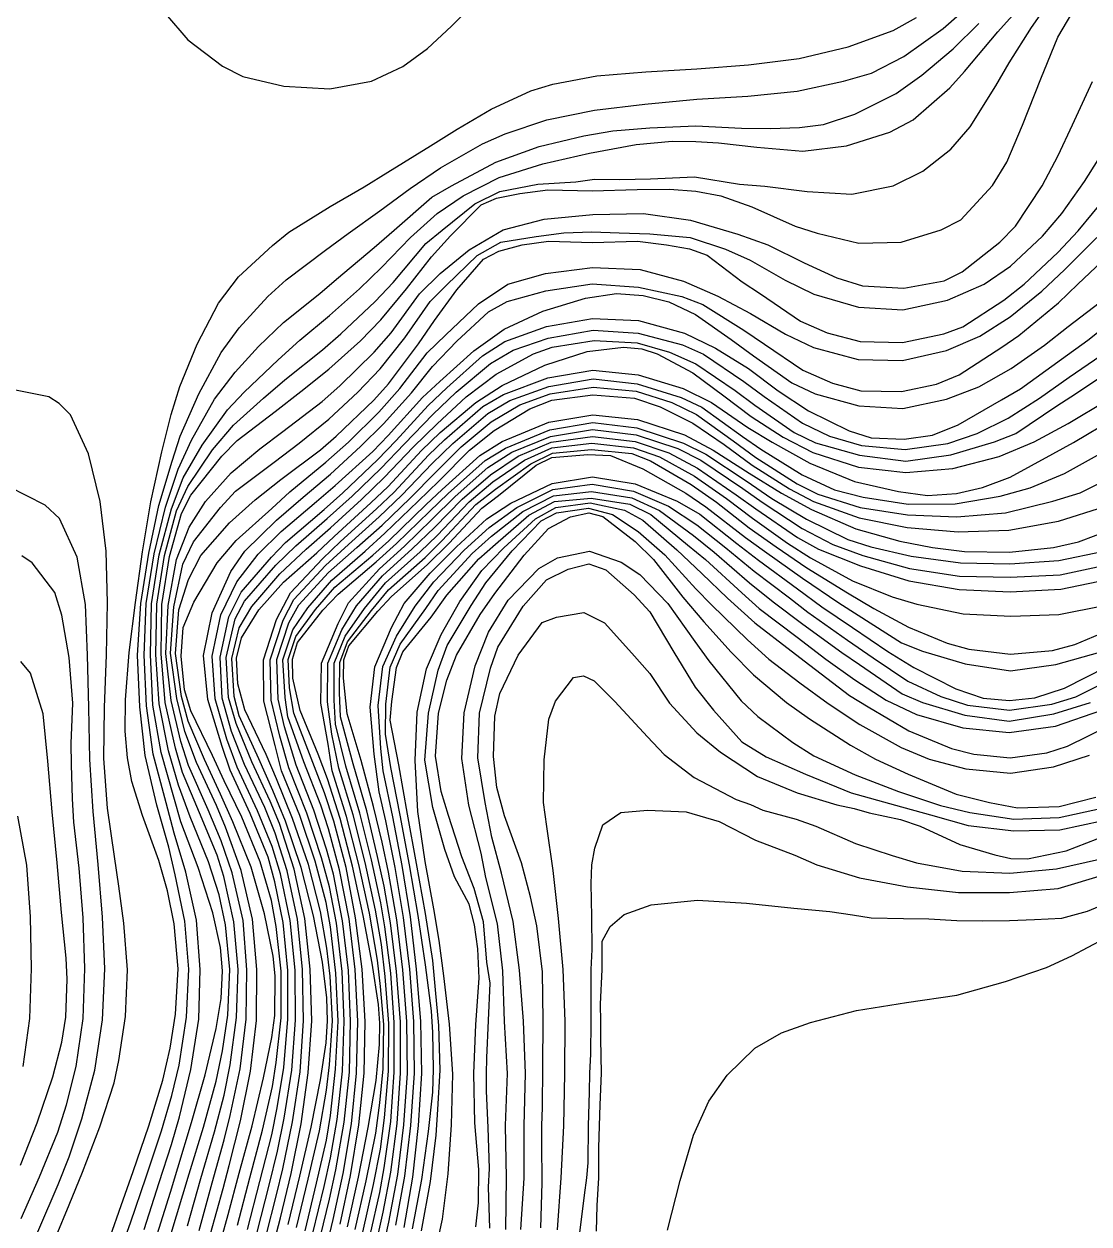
# Model space of a CAD drawing. Header units: feet. Extents: x 333642 to 335017, y 470420 to 471851.
# Drawn here: x 333723.1 to 333825, y 471268.1 to 471382.9 of the extents above; entities that cross this region are included whole.
import ezdxf

# ---------------------------------------------------------------- set-up
doc = ezdxf.new("R2010")
doc.units = ezdxf.units.FT
doc.header["$MEASUREMENT"] = 0
doc.layers.add('Contour', color=7, linetype='CONTINUOUS', true_color=0xffffff)

msp = doc.modelspace()

# ---------------------------------------------------------------- linework, layer by layer
at = {"layer": 'Contour', "color": 18, "linetype": 'Continuous', "true_color": 0x000000}
for points, elevation in [([(333737.021121, 471266.556832), (333737.74673, 471268.87991), (333738.950287, 471272.891553), (333740.303146, 471277.356571), (333741.526786, 471281.776813), (333742.117492, 471284.653607), (333742.627451, 471288.085846), (333742.826902, 471292.433359), (333742.40504, 471296.721743), (333741.806827, 471299.593363), (333740.792413, 471302.732345), (333739.047829, 471307.030975), (333737.929579, 471310.071543), (333736.959042, 471313.361303), (333736.071079, 471317.843362), (333735.750136, 471322.563906), (333735.83822, 471327.383432), (333736.572571, 471332.025878), (333737.741696, 471336.299794), (333738.807458, 471338.62601), (333741.1619, 471342.149294), (333743.182634, 471344.484875), (333746.070232, 471347.072313), (333748.110107, 471348.837238), (333751.702314, 471351.717239), (333753.456947, 471353.247714), (333756.748746, 471356.327665), (333758.448154, 471358.131247), (333761.600098, 471361.858419), (333763.148044, 471363.141874), (333766.276217, 471365.66207), (333768.671809, 471366.859491), (333772.309058, 471367.533491), (333775.919702, 471367.778922), (333777.711059, 471368.023988), (333780.141608, 471368.003416), (333783.090302, 471368.056179), (333787.300472, 471368.24648), (333791.596134, 471367.562421), (333794.027052, 471367.343046), (333798.074193, 471366.856307), (333802.336283, 471366.586911), (333806.300385, 471367.403377), (333809.146799, 471368.787877), (333811.813006, 471370.897635), (333813.654187, 471373.022401), (333816.100113, 471376.943673), (333817.380247, 471379.16316), (333819.522454, 471382.538441), (333822.020073, 471386.091259)], -19.5), ([(333736.674574, 471383.844804), (333738.821603, 471381.356724), (333742.140722, 471378.827072), (333744.083083, 471377.831369), (333747.992498, 471376.927438), (333752.395974, 471376.660743), (333756.38756, 471377.385888), (333759.370683, 471378.8102), (333761.744907, 471380.535118), (333764.027854, 471382.653905), (333766.954194, 471385.56341)], -22.5), ([(333738.780246, 471267.925899), (333740.070217, 471272.443001), (333741.365422, 471276.909899), (333742.276702, 471280.424741), (333742.859106, 471283.312473), (333743.458287, 471287.857689), (333743.638949, 471292.436272), (333743.215561, 471297.000585), (333742.265953, 471301.335077), (333741.634735, 471303.375174), (333739.922365, 471307.41066), (333738.310558, 471311.275482), (333737.631163, 471313.601071), (333736.650496, 471317.985373), (333736.259523, 471322.619711), (333736.328667, 471327.350544), (333737.04958, 471331.92561), (333738.211168, 471336.054271), (333739.10635, 471337.789865), (333742.067295, 471341.529997), (333743.528164, 471343.028838), (333747.183247, 471345.809978), (333749.627715, 471347.703723), (333752.310369, 471349.869729), (333755.340506, 471352.560792), (333757.275691, 471354.558938), (333759.744865, 471357.529179), (333762.142351, 471360.604801), (333763.939262, 471362.617482), (333766.894288, 471365.555341), (333768.350274, 471366.197331), (333770.569936, 471366.656415), (333773.241178, 471366.996954), (333777.507265, 471366.909805), (333781.790302, 471367.046531), (333784.882672, 471367.08075), (333787.39994, 471366.880147), (333789.821725, 471366.437345), (333792.756756, 471365.385959), (333796.91248, 471363.525057), (333799.023555, 471362.874398), (333802.996158, 471361.906021), (333807.052462, 471362.00366), (333810.886882, 471363.168946), (333812.753083, 471364.142857), (333815.804331, 471367.412554), (333817.180965, 471369.651333), (333818.669085, 471373.181413), (333820.420111, 471377.610201), (333822.062323, 471381.61531), (333823.886218, 471384.732054)], -19), ([(333731.375041, 471266.877328), (333732.4471, 471269.878016), (333733.570647, 471273.108454), (333735.092412, 471277.495324), (333736.4223, 471281.871415), (333737.113162, 471284.913409), (333737.630574, 471288.160875), (333737.891278, 471292.498135), (333737.515632, 471296.816934), (333736.876832, 471299.97516), (333736.037633, 471302.864958), (333734.477873, 471307.180503), (333733.457874, 471310.413029), (333733.033766, 471312.689384), (333732.822744, 471315.220601), (333732.858655, 471318.23689), (333733.219366, 471322.765972), (333733.804795, 471327.535401), (333734.471528, 471332.399473), (333735.275398, 471337.1611), (333736.335736, 471341.951476), (333737.221795, 471345.519386), (333738.053508, 471348.204805), (333739.722976, 471352.242501), (333741.736656, 471356.175048), (333743.671991, 471358.696291), (333746.909619, 471361.693279), (333748.472338, 471362.953101), (333752.444869, 471365.4145), (333755.694777, 471367.287505), (333757.934995, 471368.682608), (333762.032525, 471371.219812), (333764.58732, 471372.817135), (333767.844897, 471374.731764), (333771.617944, 471376.486882), (333773.727363, 471377.1203), (333777.95264, 471377.917382), (333782.623831, 471378.303703), (333787.495218, 471378.569816), (333792.458272, 471378.952225), (333797.314701, 471379.556588), (333801.994428, 471380.674489), (333806.295995, 471382.235999), (333808.534605, 471383.471755)], -21.5), ([(333732.352859, 471265.476104), (333733.346562, 471268.218239), (333734.826153, 471272.599138), (333736.305364, 471277.00116), (333737.300988, 471280.386572), (333737.971439, 471283.291382), (333738.691167, 471287.868903), (333738.917784, 471292.474797), (333738.536218, 471297.062399), (333737.609478, 471301.485803), (333736.98612, 471304.147477), (333735.854972, 471308.149148), (333734.732454, 471312.903005), (333734.208438, 471317.578427), (333734.015055, 471322.508155), (333734.328822, 471327.460525), (333735.070209, 471332.243628), (333736.030211, 471336.823827), (333737.301761, 471341.06764), (333738.074374, 471343.434062), (333739.877666, 471347.50255), (333741.998009, 471351.433953), (333743.732726, 471353.799921), (333746.483702, 471356.79922), (333748.215588, 471358.388401), (333751.997742, 471361.220533), (333754.156336, 471362.814206), (333757.189369, 471365.004966), (333760.071773, 471367.142171), (333762.997489, 471369.121853), (333767.014779, 471371.401017), (333769.168703, 471372.373066), (333773.148477, 471373.703686), (333777.719728, 471374.63638), (333782.54491, 471375.188684), (333787.510285, 471375.679949), (333792.405838, 471375.954537), (333797.1179, 471376.426245), (333801.531472, 471377.384389), (333804.226207, 471378.166778), (333807.323778, 471379.760542), (333811.069555, 471382.422654), (333812.643858, 471383.811997)], -21), ([(333734.625619, 471267.592223), (333736.075849, 471272.06389), (333737.252385, 471275.696937), (333738.016833, 471278.350849), (333739.118223, 471282.86538), (333739.854818, 471287.676752), (333739.996518, 471292.449986), (333739.645348, 471297.169862), (333738.610089, 471301.76469), (333737.518734, 471305.492234), (333736.737537, 471308.380098), (333735.503654, 471313.029845), (333734.849207, 471317.645993), (333734.637234, 471322.509984), (333734.837378, 471327.437394), (333735.581396, 471332.182948), (333736.666327, 471336.673276), (333737.900099, 471340.301563), (333739.159296, 471343.06801), (333741.381952, 471346.982886), (333743.348102, 471349.555137), (333745.56254, 471352.016302), (333747.962958, 471354.323275), (333751.438762, 471357.082074), (333753.050625, 471358.461737), (333756.651639, 471361.491182), (333758.570545, 471363.147332), (333762.168049, 471366.292615), (333764.045244, 471367.39049), (333768.270427, 471369.63985), (333772.442266, 471371.164157), (333776.701742, 471372.183882), (333779.475952, 471372.639446), (333783.016518, 471372.928094), (333787.418976, 471373.110634), (333791.777665, 471372.902052), (333794.562727, 471372.860808), (333797.34723, 471372.974346), (333799.638349, 471373.264251), (333802.616968, 471374.257694), (333806.579169, 471376.222505), (333809.044689, 471377.975359), (333812.045503, 471380.501537), (333814.486492, 471382.92603)], -20.5), ([(333735.88512, 471267.107061), (333737.154373, 471271.146551), (333737.873375, 471273.466507), (333739.178478, 471277.811623), (333740.461158, 471282.373745), (333741.54213, 471286.79452), (333742.007496, 471289.659012), (333742.129408, 471292.327176), (333741.931045, 471294.540338), (333741.205407, 471297.87039), (333739.789664, 471302.183458), (333738.150835, 471306.5626), (333737.480416, 471308.929271), (333736.250633, 471313.186462), (333735.473488, 471317.7368), (333735.231294, 471322.523946), (333735.3408, 471327.412002), (333736.082655, 471332.110949), (333737.246542, 471336.498791), (333738.384518, 471339.458671), (333740.200741, 471342.602261), (333742.606146, 471345.963069), (333744.206043, 471347.662286), (333747.446436, 471350.74669), (333749.543541, 471352.634835), (333752.365743, 471354.975566), (333755.227839, 471357.523538), (333757.334227, 471359.566187), (333760.126261, 471362.458612), (333762.670549, 471364.739088), (333765.165651, 471366.424845), (333768.614187, 471368.177998), (333772.769566, 471369.501044), (333777.243393, 471370.517719), (333781.721457, 471371.336606), (333785.152701, 471371.646432), (333787.414693, 471371.625044), (333789.580932, 471371.508797), (333793.264752, 471371.092879), (333797.647407, 471370.719512), (333801.843678, 471371.205668), (333805.970628, 471372.506057), (333808.191836, 471373.697283), (333811.708314, 471376.774019), (333813.128917, 471378.321077), (333816.306094, 471382.106463), (333817.70237, 471383.673199)], -20), ([(333739.91141, 471267.479766), (333741.156339, 471272.036484), (333742.300222, 471276.159806), (333742.851214, 471278.472748), (333743.811342, 471282.94374), (333744.401651, 471287.684987), (333744.476267, 471292.421696), (333744.094793, 471297.141815), (333743.055928, 471301.671772), (333742.010298, 471304.732081), (333740.756702, 471307.727631), (333738.872311, 471311.954569), (333738.149105, 471314.257431), (333737.216524, 471318.153383), (333736.715617, 471322.651135), (333736.939157, 471327.256726), (333737.727328, 471331.639868), (333738.954118, 471334.734757), (333740.491132, 471337.210259), (333742.950078, 471339.928106), (333745.708407, 471342.226083), (333747.896804, 471343.897111), (333751.664693, 471346.760701), (333753.368256, 471348.272125), (333756.630485, 471351.471975), (333758.267872, 471353.330044), (333760.987689, 471357.04537), (333762.962898, 471359.017169), (333765.718226, 471361.262102), (333768.994502, 471363.167249), (333772.894529, 471364.199902), (333777.548135, 471364.661588), (333782.401313, 471364.752069), (333786.917862, 471364.10617), (333791.424818, 471362.768439), (333794.304423, 471361.746182), (333797.773627, 471360.014909), (333800.894414, 471358.602451), (333803.375427, 471357.829866), (333807.305266, 471357.615822), (333811.159144, 471358.309006), (333812.896063, 471359.148293), (333816.510923, 471361.997723), (333818.000645, 471363.517422), (333820.549481, 471367.381617), (333822.083027, 471370.283171), (333823.435375, 471373.221536), (333825.363295, 471377.366169)], -18.5), ([(333740.981197, 471267.149562), (333742.182788, 471271.493786), (333742.777466, 471273.70447), (333743.83877, 471277.955849), (333744.818526, 471282.715634), (333745.373493, 471287.570305), (333745.412673, 471292.458188), (333745.004044, 471297.241105), (333743.921409, 471301.911347), (333742.418254, 471306.05945), (333741.572856, 471308.115498), (333739.63978, 471312.250065), (333738.53582, 471315.215913), (333737.762485, 471318.350458), (333737.152926, 471322.680187), (333737.478909, 471327.122508), (333738.335555, 471331.208867), (333739.354592, 471333.34683), (333741.949272, 471336.63088), (333743.391889, 471338.179724), (333747.071, 471340.962253), (333749.469768, 471342.784094), (333752.291832, 471345.067791), (333755.077175, 471347.639978), (333757.200738, 471349.89784), (333759.562958, 471352.84762), (333761.985967, 471356.322408), (333763.566313, 471357.874679), (333766.505466, 471360.725614), (333768.76255, 471361.986573), (333772.149852, 471362.545521), (333774.786422, 471362.883073), (333777.466008, 471362.990173), (333780.086008, 471362.883977), (333783.007768, 471362.812207), (333786.887852, 471362.438973), (333790.265179, 471361.342196), (333792.605448, 471360.27733), (333795.956421, 471358.36293), (333798.707566, 471357.037587), (333802.981533, 471355.788074), (333807.227914, 471355.53702), (333811.478017, 471356.46156), (333814.988285, 471357.988637), (333817.515284, 471359.697958), (333820.57825, 471362.586166), (333822.424143, 471364.734491), (333824.605568, 471367.797408), (333826.815055, 471371.33878)], -18), ([(333741.994456, 471266.603808), (333742.690343, 471269.027472), (333743.733487, 471272.959911), (333744.961875, 471277.490097), (333746.06099, 471282.066812), (333746.867093, 471285.934943), (333747.134967, 471288.054669), (333747.183309, 471291.822974), (333746.972296, 471293.730892), (333746.155779, 471297.768346), (333744.870137, 471302.237158), (333743.123819, 471306.563312), (333741.951312, 471309.200456), (333740.400048, 471312.529957), (333738.835502, 471316.185824), (333738.202913, 471318.553104), (333737.630692, 471322.648461), (333737.940023, 471326.83012), (333738.871728, 471329.747271), (333740.055011, 471332.039782), (333742.786952, 471335.146621), (333745.261661, 471337.347785), (333747.723161, 471339.295544), (333751.499545, 471342.142824), (333752.999384, 471343.439645), (333756.61352, 471346.889316), (333758.006666, 471348.437991), (333760.873866, 471352.279529), (333762.414824, 471354.51106), (333764.548972, 471357.434587), (333767.089353, 471360.386748), (333768.565736, 471361.152464), (333770.786434, 471361.732775), (333773.308293, 471362.092832), (333777.535417, 471361.971847), (333781.826252, 471362.104631), (333784.599519, 471361.756095), (333786.821141, 471361.365102), (333788.511802, 471360.751998), (333791.834027, 471358.215348), (333793.589557, 471357.047032), (333797.440851, 471354.443963), (333799.973017, 471353.325621), (333803.139647, 471352.510268), (333807.195283, 471352.408496), (333811.155313, 471353.232997), (333812.948705, 471353.908413), (333816.891945, 471356.452725), (333818.82383, 471357.980155), (333822.039454, 471361.003855), (333824.004767, 471363.093889), (333826.731008, 471366.406876)], -17.5), ([(333743.562355, 471268.003399), (333744.75228, 471272.50518), (333745.956278, 471277.065155), (333746.922708, 471281.267789), (333747.263579, 471283.535207), (333747.739229, 471287.817959), (333747.757579, 471292.268315), (333747.275257, 471296.559305), (333746.812309, 471299.055914), (333745.742821, 471302.727298), (333743.968541, 471307.026495), (333742.287514, 471310.473593), (333741.178973, 471312.920203), (333739.110539, 471317.167765), (333738.483499, 471319.201102), (333738.174825, 471322.398555), (333738.374416, 471325.147811), (333739.403448, 471327.572328), (333741.616863, 471331.327411), (333743.425839, 471333.463744), (333746.839321, 471336.54584), (333748.569984, 471338.124205), (333752.033594, 471340.957937), (333754.192656, 471342.882817), (333757.092835, 471345.73529), (333759.113191, 471347.994863), (333761.727634, 471351.402527), (333763.486, 471353.129112), (333766.618526, 471356.096306), (333769.437489, 471357.979217), (333773.046231, 471359.006646), (333777.517728, 471359.579478), (333782.082717, 471359.379171), (333786.242087, 471358.276294), (333789.51702, 471356.849194), (333792.639362, 471355.191052), (333795.982408, 471353.194007), (333798.657162, 471351.915113), (333802.942938, 471350.782226), (333807.185414, 471350.674934), (333811.390721, 471351.644046), (333814.594401, 471353.008733), (333817.473528, 471354.844857), (333820.529022, 471357.307951), (333822.702405, 471359.382682), (333825.77713, 471362.453102)], -17), ([(333744.525346, 471267.587244), (333745.704708, 471272.177204), (333746.848031, 471276.646489), (333747.363693, 471279.212098), (333747.99286, 471283.068769), (333748.398491, 471287.689989), (333748.384176, 471292.331033), (333747.934027, 471296.932472), (333747.15108, 471300.820284), (333746.493195, 471303.169808), (333744.764646, 471307.351437), (333742.869573, 471311.519772), (333742.087795, 471313.776575), (333740.738749, 471318.267816), (333740.329837, 471322.470294), (333741.141115, 471326.538329), (333742.916546, 471330.500771), (333744.258313, 471332.465351), (333747.30881, 471335.413253), (333749.857841, 471337.626584), (333752.456398, 471339.82718), (333755.349019, 471342.447159), (333757.520969, 471344.618959), (333760.200655, 471347.600838), (333762.225116, 471350.107127), (333764.541901, 471352.532107), (333767.595464, 471355.323252), (333769.363627, 471356.326355), (333773.069287, 471357.347695), (333777.482537, 471358.009575), (333781.923769, 471357.706886), (333786.073347, 471356.796115), (333788.069671, 471356.044574), (333792.012701, 471353.579192), (333793.973233, 471352.251278), (333797.660542, 471349.774751), (333800.486392, 471348.512846), (333803.18469, 471347.794695), (333807.098397, 471347.71142), (333810.428482, 471348.412697), (333812.592154, 471349.318464), (333816.685164, 471351.959836), (333818.300714, 471353.078127), (333822.120498, 471356.208103), (333823.968136, 471357.975725), (333826.825375, 471360.709417)], -16.5), ([(333745.436409, 471267.327746), (333746.59818, 471271.829942), (333747.391028, 471275.060024), (333748.033682, 471278.215452), (333748.761681, 471282.805118), (333749.115667, 471287.584685), (333749.071689, 471292.390053), (333748.610236, 471297.123265), (333747.686238, 471301.596441), (333746.894073, 471304.21773), (333745.481711, 471307.616696), (333743.550209, 471311.790911), (333742.558899, 471314.477504), (333741.429763, 471318.318364), (333741.14579, 471322.403055), (333741.967904, 471326.364928), (333743.491599, 471329.517802), (333745.552121, 471332.158614), (333747.737306, 471334.322733), (333751.13376, 471337.189961), (333752.924448, 471338.726183), (333756.499074, 471341.993826), (333757.977639, 471343.506459), (333761.269158, 471347.143083), (333762.918979, 471348.677396), (333766.167076, 471351.610036), (333769.065689, 471353.666453), (333772.786043, 471355.404155), (333776.857659, 471356.644149), (333779.84039, 471357.093667), (333782.375899, 471356.899818), (333784.822492, 471356.292493), (333787.377834, 471355.09908), (333790.809125, 471352.69039), (333792.934067, 471351.142818), (333796.600024, 471348.534853), (333798.82644, 471347.507396), (333803.008716, 471346.336812), (333807.223642, 471346.082729), (333811.408669, 471346.988283), (333814.495517, 471348.163694), (333817.578375, 471349.922498), (333820.77757, 471352.157651), (333823.041965, 471353.950443), (333826.660344, 471356.720478)], -16), ([(333746.296491, 471267.01806), (333747.308241, 471270.879351), (333747.906031, 471273.386693), (333748.838014, 471277.880807), (333749.548661, 471282.649556), (333749.874976, 471287.524403), (333749.786684, 471292.437625), (333749.29822, 471297.241039), (333748.327857, 471301.867622), (333747.177793, 471305.49002), (333746.169737, 471307.929747), (333744.23799, 471312.050437), (333743.00801, 471315.21835), (333742.092719, 471318.380844), (333741.914711, 471322.32482), (333742.730842, 471326.156133), (333743.933433, 471328.54168), (333746.818089, 471331.860825), (333748.15995, 471333.275851), (333751.852417, 471336.449033), (333753.658808, 471338.036592), (333756.971739, 471341.195795), (333758.737778, 471343.01885), (333761.815865, 471346.395005), (333763.597536, 471348.073287), (333767.000736, 471351.116548), (333769.153978, 471352.487965), (333773.141849, 471353.931132), (333777.536174, 471354.698583), (333781.943698, 471354.506268), (333786.323985, 471353.283014), (333789.294325, 471351.8639), (333792.464262, 471349.905187), (333795.306624, 471347.777663), (333798.186234, 471345.87025), (333802.090708, 471343.950492), (333804.188911, 471343.292251), (333807.334697, 471343.150343), (333810.064027, 471343.531642), (333812.512835, 471344.538349), (333816.662803, 471346.906534), (333818.461282, 471347.982955), (333822.404397, 471350.812524), (333824.931589, 471352.634746), (333827.441179, 471354.627155)], -15.5), ([(333747.110204, 471266.502537), (333747.689389, 471268.679014), (333748.706622, 471272.94143), (333749.66118, 471277.683956), (333750.339017, 471282.55444), (333750.680967, 471287.519339), (333750.529248, 471292.460354), (333749.996206, 471297.319904), (333748.993052, 471302.04965), (333747.576183, 471306.398096), (333746.697046, 471308.543957), (333744.926148, 471312.316446), (333743.435504, 471315.974144), (333742.707149, 471318.462812), (333742.490987, 471322.278257), (333743.354699, 471325.983717), (333744.226104, 471327.677627), (333747.228831, 471331.105969), (333749.134739, 471332.961543), (333752.156793, 471335.559062), (333754.534267, 471337.704876), (333757.290057, 471340.346914), (333759.551864, 471342.701127), (333762.239715, 471345.51712), (333764.484689, 471347.661075), (333767.773503, 471350.39932), (333769.933667, 471351.67066), (333773.302273, 471352.814023), (333777.578203, 471353.573353), (333781.882574, 471353.296145), (333786.124601, 471352.171048), (333788.157557, 471351.291729), (333791.991834, 471348.686031), (333793.966066, 471347.227301), (333797.60842, 471344.680796), (333800.194618, 471343.444815), (333803.270863, 471342.568561), (333807.447737, 471342.157384), (333811.536234, 471342.756064), (333814.329563, 471343.710465), (333817.296521, 471345.177724), (333820.285641, 471347.07826), (333823.143708, 471349.094117), (333826.775743, 471351.564179)], -15), ([(333748.426488, 471268.070175), (333749.524734, 471272.675545), (333750.608828, 471277.370112), (333751.521026, 471281.892442), (333752.041213, 471285.439758), (333752.181041, 471287.544361), (333752.112109, 471289.726449), (333751.704038, 471293.136862), (333750.834638, 471297.586127), (333749.662715, 471302.202103), (333748.162994, 471306.636659), (333746.955879, 471309.576457), (333745.593964, 471312.581623), (333743.734996, 471316.694502), (333743.251642, 471318.553853), (333743.027869, 471322.1887), (333743.738051, 471325.108054), (333744.934471, 471327.144747), (333747.6033, 471330.293716), (333750.148797, 471332.632238), (333752.466646, 471334.691052), (333755.429512, 471337.390545), (333757.613743, 471339.485811), (333760.364438, 471342.38656), (333762.673915, 471344.612678), (333765.438222, 471347.218493), (333768.302772, 471349.385998), (333771.886509, 471351.323573), (333773.67984, 471351.953402), (333777.693393, 471352.58453), (333781.792464, 471352.359611), (333784.892168, 471351.475516), (333787.419343, 471350.357787), (333791.164221, 471347.800374), (333793.064586, 471346.424301), (333796.82436, 471343.784822), (333798.862973, 471342.798227), (333803.083164, 471341.627863), (333807.492542, 471341.051068), (333811.817822, 471341.653722), (333815.985595, 471342.915976), (333818.042107, 471343.711188), (333821.941044, 471346.340423), (333823.750991, 471347.508312), (333827.302177, 471349.886996)], -14.5), ([(333749.223661, 471267.765439), (333750.343523, 471272.392864), (333751.407387, 471277.018846), (333752.076312, 471280.898099), (333752.375686, 471283.319724), (333752.643437, 471287.544791), (333752.445627, 471291.801167), (333752.126664, 471294.47194), (333751.494994, 471298.003829), (333750.34738, 471302.473639), (333748.822705, 471306.872343), (333747.286773, 471310.665032), (333746.294957, 471313.002255), (333744.272535, 471317.263902), (333743.590497, 471319.765357), (333743.478185, 471322.216457), (333743.955705, 471324.152152), (333745.618064, 471326.848464), (333747.961204, 471329.481338), (333751.149344, 471332.281921), (333752.803398, 471333.840726), (333756.319518, 471337.069634), (333757.965582, 471338.634437), (333761.171617, 471342.067958), (333762.971664, 471343.785923), (333766.354809, 471346.665427), (333768.891412, 471348.296765), (333772.96444, 471350.232688), (333777.007953, 471351.555501), (333780.51089, 471351.956756), (333782.253989, 471351.78916), (333783.7203, 471351.333926), (333787.136785, 471349.515157), (333790.0787, 471347.310977), (333792.698462, 471345.342732), (333795.778171, 471343.345717), (333798.614829, 471341.875355), (333802.985454, 471340.490441), (333807.518333, 471339.982824), (333811.99159, 471340.362372), (333816.444744, 471341.512051), (333819.769494, 471342.892338), (333823.043961, 471344.658399), (333826.753092, 471346.899593)], -14), ([(333750.028259, 471267.464097), (333751.134389, 471272.021194), (333752.084795, 471276.135933), (333752.456411, 471278.485977), (333752.955225, 471282.902217), (333753.197275, 471287.500567), (333752.966796, 471292.103268), (333752.477592, 471296.522098), (333752.038325, 471298.864083), (333751.004698, 471302.807952), (333749.525471, 471307.154778), (333747.790687, 471311.436035), (333747.178759, 471313.879317), (333746.084418, 471318.104032), (333746.059282, 471322.061978), (333747.283382, 471325.901421), (333748.626074, 471328.453089), (333751.705353, 471331.710569), (333753.421587, 471333.367726), (333756.869363, 471336.509842), (333758.542534, 471338.098507), (333761.847559, 471341.631318), (333763.386458, 471343.094187), (333767.041341, 471346.269211), (333769.004756, 471347.438354), (333773.244049, 471349.01146), (333777.568474, 471349.749475), (333781.890057, 471349.308599), (333786.195126, 471348.013979), (333788.901512, 471346.652041), (333792.3778, 471344.291276), (333794.732371, 471342.875838), (333798.333144, 471340.876982), (333802.607328, 471339.122005), (333806.805595, 471338.152377), (333809.563468, 471337.771117), (333812.339356, 471337.955476), (333814.853177, 471338.552674), (333817.483292, 471339.537674), (333821.57772, 471341.765627), (333823.549995, 471342.828698), (333827.399291, 471345.130546)], -13.5), ([(333750.774838, 471267.236119), (333751.858764, 471271.698998), (333752.458766, 471274.434802), (333753.0917, 471278.102918), (333753.602028, 471282.732341), (333753.765022, 471287.488196), (333753.566369, 471292.252656), (333753.032788, 471296.864987), (333752.356247, 471300.334626), (333751.604061, 471303.133658), (333750.199994, 471307.382296), (333748.468438, 471311.719772), (333747.628022, 471314.754812), (333746.792761, 471318.191016), (333746.698948, 471322.068769), (333747.933144, 471325.848964), (333748.95197, 471327.838825), (333752.000717, 471331.068733), (333754.187129, 471333.08392), (333757.131399, 471335.73231), (333759.302103, 471337.809899), (333762.183108, 471340.818769), (333764.16385, 471342.760286), (333767.525993, 471345.622804), (333769.631003, 471346.861424), (333773.357359, 471348.195668), (333777.578538, 471348.928308), (333781.808967, 471348.450078), (333785.999255, 471347.158747), (333787.992914, 471346.236863), (333791.882409, 471343.409831), (333793.621437, 471342.203178), (333797.588947, 471339.763301), (333800.685446, 471338.312553), (333803.420454, 471337.599661), (333807.737094, 471336.940833), (333812.230509, 471336.963714), (333816.526494, 471337.699031), (333819.415444, 471338.514378), (333822.691074, 471339.887022), (333826.404253, 471341.938547)], -13), ([(333725.50244, 471347.220441), (333722.159345, 471347.868545)], -23), ([(333722.289436, 471259.073536), (333724.23348, 471262.78162), (333726.22091, 471266.950055), (333727.46045, 471269.939746), (333728.729284, 471273.04693), (333730.404805, 471277.388408), (333731.779267, 471281.612331), (333732.22445, 471283.742232), (333732.857864, 471287.956173), (333733.058755, 471292.425642), (333732.69205, 471296.874), (333732.216931, 471300.396505), (333731.813854, 471303.254711), (333731.141556, 471307.875916), (333730.769127, 471312.612472), (333730.827914, 471317.490079), (333731.043931, 471322.53794), (333731.138721, 471327.510431), (333731.003934, 471332.435628), (333730.429882, 471337.183892), (333729.320024, 471341.745985), (333727.590513, 471345.477609), (333726.521597, 471346.56754), (333725.50244, 471347.220441)], -23), ([(333751.508897, 471266.927955), (333752.370354, 471270.493897), (333752.976213, 471273.29363), (333753.769614, 471277.845698), (333754.269717, 471282.614627), (333754.393806, 471287.492537), (333754.187016, 471292.361367), (333753.625969, 471297.109277), (333752.745399, 471301.57005), (333752.07852, 471303.953811), (333750.877589, 471307.67046), (333749.17646, 471311.989305), (333748.057754, 471315.644853), (333747.471814, 471318.307725), (333747.317975, 471322.074104), (333748.49185, 471325.606055), (333749.433644, 471327.325514), (333752.281619, 471330.396754), (333754.977166, 471332.78822), (333757.393056, 471334.945535), (333760.07453, 471337.524833), (333762.508165, 471339.984926), (333764.971648, 471342.440667), (333767.849235, 471344.809647), (333770.589824, 471346.455539), (333773.484358, 471347.504262), (333777.581404, 471348.146604), (333781.699744, 471347.746494), (333785.132964, 471346.655156), (333787.472621, 471345.515054), (333790.978472, 471342.99727), (333793.166387, 471341.420723), (333797.112539, 471338.891603), (333799.071536, 471337.914918), (333803.127623, 471336.637836), (333807.672885, 471335.909053), (333812.397012, 471335.7305), (333817.037428, 471336.112643), (333821.573612, 471337.218175), (333824.172011, 471338.018774), (333827.54527, 471339.704278)], -12.5), ([(333752.199122, 471266.38309), (333752.712702, 471268.534864), (333753.671864, 471272.925512), (333754.473115, 471277.676809), (333754.952148, 471282.536877), (333755.09505, 471287.488226), (333754.824522, 471292.448585), (333754.247983, 471297.299208), (333753.337954, 471301.989842), (333752.277523, 471305.884356), (333751.550244, 471308.160008), (333749.91695, 471312.313017), (333748.397044, 471316.596118), (333748.112386, 471318.464576), (333747.913731, 471322.060413), (333748.874912, 471324.928246), (333750.288396, 471327.046137), (333752.579455, 471329.689437), (333755.785381, 471332.457873), (333757.677015, 471334.159202), (333760.849317, 471337.23551), (333762.828454, 471339.155704), (333765.770355, 471342.118064), (333768.129568, 471343.988803), (333771.549119, 471346.067275), (333773.63237, 471346.889842), (333777.57384, 471347.411277), (333781.541378, 471347.088134), (333783.988234, 471346.268354), (333787.13222, 471344.67886), (333790.112318, 471342.652381), (333792.819385, 471340.66466), (333796.378116, 471338.399984), (333798.684352, 471337.210433), (333803.038985, 471335.650619), (333807.63844, 471334.703404), (333812.520276, 471334.301332), (333817.350832, 471334.469214), (333822.11829, 471335.30525), (333826.552051, 471336.709642)], -12), ([(333753.385238, 471268.087674), (333754.389354, 471272.728137), (333755.182505, 471277.583292), (333755.680933, 471282.535272), (333755.796345, 471287.48393), (333755.493906, 471292.465132), (333754.869702, 471297.390305), (333753.948192, 471302.188), (333752.769993, 471306.627205), (333751.898766, 471309.334864), (333750.62037, 471312.650636), (333748.967094, 471316.967054), (333748.540324, 471319.372257), (333748.420772, 471322.081405), (333749.151832, 471324.287604), (333751.019173, 471326.879484), (333752.889148, 471328.994419), (333756.525644, 471332.069812), (333758.034949, 471333.448267), (333761.608265, 471336.927903), (333763.141812, 471338.354466), (333766.740424, 471341.585144), (333768.89904, 471342.948282), (333773.34977, 471344.794079), (333777.558565, 471345.502362), (333781.83921, 471345.049167), (333786.33305, 471343.572694), (333789.082368, 471342.12456), (333792.512789, 471339.915613), (333795.601073, 471337.992622), (333798.480054, 471336.426102), (333802.713405, 471334.597663), (333806.92457, 471333.404951), (333810.063278, 471332.785458), (333813.124443, 471332.404671), (333817.423119, 471332.36436), (333821.629558, 471332.805513), (333824.037015, 471333.329994), (333827.411847, 471334.628033)], -11.5), ([(333754.098735, 471267.824731), (333755.131859, 471272.577541), (333756.070831, 471277.33865), (333756.835141, 471281.839469), (333757.146472, 471285.273879), (333757.173943, 471287.324463), (333757.05296, 471289.097458), (333756.466218, 471293.05917), (333755.590174, 471297.616036), (333754.569853, 471302.320095), (333753.377413, 471306.896715), (333752.174386, 471310.673811), (333751.29929, 471313.031861), (333749.565588, 471317.215071), (333748.876328, 471320.290022), (333748.837314, 471322.132859), (333749.31261, 471323.72292), (333751.738029, 471326.800784), (333753.205206, 471328.331549), (333756.845735, 471331.423788), (333758.781911, 471333.194172), (333761.935919, 471336.250487), (333763.725275, 471337.952055), (333767.270842, 471341.133916), (333769.194017, 471342.307211), (333773.435418, 471344.050346), (333777.556305, 471344.764957), (333781.783128, 471344.253387), (333786.235788, 471342.792837), (333788.356759, 471341.739322), (333792.238539, 471339.174428), (333794.67862, 471337.500388), (333798.005729, 471335.505169), (333801.970946, 471333.581272), (333804.16376, 471332.855754), (333808.011085, 471331.966197), (333812.726166, 471331.322937), (333817.446126, 471331.246783), (333822.13926, 471331.571699), (333826.4419, 471332.445783)], -11), ([(333754.833115, 471267.5903), (333755.89014, 471272.241399), (333756.796834, 471276.786852), (333757.19545, 471279.692847), (333757.498301, 471282.936629), (333757.553691, 471287.187763), (333757.260631, 471290.807585), (333756.972657, 471293.340035), (333756.191711, 471297.822792), (333755.181406, 471302.48352), (333754.00481, 471307.06209), (333752.621802, 471311.451224), (333752.243654, 471313.979236), (333751.53253, 471317.912143), (333751.595836, 471321.739884), (333753.197029, 471325.52929), (333754.188121, 471327.511562), (333757.141567, 471330.751141), (333759.534292, 471332.932487), (333762.164312, 471335.487256), (333764.385166, 471337.670965), (333767.520212, 471340.451915), (333769.802639, 471341.903735), (333773.500437, 471343.422369), (333777.539357, 471344.075819), (333781.707096, 471343.560762), (333785.693942, 471342.257113), (333787.881195, 471341.152309), (333791.899216, 471338.433785), (333793.765158, 471337.120974), (333797.590202, 471334.623582), (333800.515561, 471333.085627), (333803.400577, 471332.028924), (333807.840326, 471330.80589), (333812.636305, 471330.058652), (333817.490225, 471329.96912), (333822.283134, 471330.179187), (333826.734262, 471331.130065)], -10.5), ([(333755.556476, 471267.333153), (333756.593142, 471271.893387), (333757.245191, 471275.263805), (333757.634931, 471278.250474), (333758.002291, 471282.726704), (333758.031704, 471287.283836), (333757.685001, 471291.771035), (333757.344882, 471294.831132), (333756.782366, 471298.131515), (333755.782757, 471302.670739), (333754.639517, 471307.219234), (333753.266361, 471311.686697), (333752.605411, 471314.932891), (333752.191259, 471318.026475), (333752.22504, 471321.73842), (333753.550922, 471324.926593), (333754.941552, 471327.233581), (333757.430269, 471330.08373), (333760.291083, 471332.6627), (333762.404454, 471334.717548), (333765.057042, 471337.41061), (333767.760057, 471339.76011), (333770.419512, 471341.52186), (333773.56085, 471342.858334), (333777.513896, 471343.41773), (333781.599827, 471342.924172), (333784.830396, 471341.867371), (333787.588221, 471340.396568), (333791.261668, 471337.851312), (333793.146255, 471336.503397), (333797.128081, 471333.751298), (333799.147855, 471332.656403), (333803.154179, 471331.031323), (333807.792271, 471329.608387), (333812.599363, 471328.768162), (333817.493455, 471328.555947), (333822.318252, 471328.806279), (333826.804662, 471329.751568)], -10), ([(333756.257859, 471267.035573), (333757.179575, 471271.115253), (333757.61469, 471273.466828), (333758.221678, 471277.897736), (333758.549504, 471282.631889), (333758.555216, 471287.360528), (333758.224067, 471292.090833), (333757.670339, 471296.524916), (333757.291842, 471298.823852), (333756.373836, 471302.93398), (333755.282483, 471307.406741), (333753.941789, 471311.877997), (333752.958413, 471315.893608), (333752.804214, 471318.189487), (333752.817398, 471321.746637), (333753.857619, 471324.325293), (333755.705061, 471326.973324), (333757.716746, 471329.411233), (333761.040709, 471332.370555), (333762.663037, 471333.95406), (333765.729688, 471337.158626), (333767.9992, 471339.067462), (333771.034032, 471341.152933), (333773.626658, 471342.320546), (333777.48062, 471342.785892), (333781.466096, 471342.334838), (333783.941803, 471341.479289), (333787.277907, 471339.608928), (333790.333832, 471337.471106), (333792.83865, 471335.591754), (333796.197148, 471333.22581), (333798.394831, 471331.799175), (333802.395105, 471329.601416), (333806.20729, 471328.087233), (333808.567287, 471327.381186), (333813.003986, 471326.453946), (333817.548468, 471326.233426), (333822.137976, 471326.384741), (333826.465493, 471327.251618)], -9.5), ([(333756.935624, 471266.658257), (333757.499865, 471269.235022), (333758.227283, 471273.058869), (333758.840218, 471277.708583), (333759.158697, 471282.543824), (333759.151626, 471287.436521), (333758.794012, 471292.255748), (333758.214954, 471296.892091), (333757.604997, 471300.414375), (333756.956366, 471303.255977), (333755.927496, 471307.623221), (333754.643851, 471312.124668), (333753.42399, 471316.606618), (333753.31416, 471318.922903), (333753.345746, 471321.817817), (333754.089772, 471323.773796), (333756.39838, 471326.780679), (333758.003863, 471328.752576), (333761.511495, 471331.856935), (333763.136557, 471333.454431), (333766.381935, 471336.910008), (333768.239047, 471338.39094), (333771.636006, 471340.809918), (333773.700806, 471341.816448), (333777.436419, 471342.185726), (333781.296257, 471341.782705), (333783.0701, 471341.100051), (333786.961423, 471338.823955), (333789.39854, 471337.127302), (333792.525932, 471334.676577), (333795.095925, 471332.848958), (333798.027485, 471330.841128), (333801.9216, 471328.457835), (333804.434617, 471326.968685), (333807.75259, 471325.194061), (333811.451777, 471323.656585), (333813.525508, 471323.063963), (333817.510337, 471322.586811), (333821.533354, 471322.965069), (333823.660722, 471323.509075), (333827.297051, 471325.050039)], -9), ([(333757.39914, 471265.369329), (333758.035936, 471268.278476), (333758.891037, 471272.827946), (333759.487143, 471277.595692), (333759.820441, 471282.518039), (333759.776349, 471287.472991), (333759.395273, 471292.397775), (333758.811465, 471297.193648), (333758.022142, 471301.758696), (333757.39305, 471304.61556), (333756.59146, 471308.016886), (333755.393291, 471312.434544), (333754.073973, 471316.894776), (333753.697426, 471320.298407), (333753.75129, 471322.049415), (333754.211442, 471323.382158), (333756.987534, 471326.719531), (333758.305662, 471328.112956), (333761.72356, 471331.140852), (333763.805961, 471333.200838), (333766.939616, 471336.570538), (333768.540616, 471337.781497), (333772.129623, 471340.682914), (333773.654032, 471341.405152), (333777.083559, 471341.696788), (333779.252915, 471341.603004), (333782.357702, 471340.32893), (333786.4621, 471337.995914), (333788.377663, 471336.696894), (333792.179724, 471333.763898), (333793.973081, 471332.457406), (333797.631349, 471329.855424), (333801.105325, 471327.516159), (333802.943133, 471326.342623), (333807.076087, 471323.67192), (333809.102322, 471322.889996), (333813.196232, 471321.668451), (333817.506776, 471321.006495), (333821.871368, 471321.598202), (333826.04956, 471322.781134)], -8.5), ([(333758.727165, 471267.980113), (333759.584547, 471272.688889), (333760.152134, 471277.524339), (333760.506749, 471282.514067), (333760.436243, 471287.473954), (333760.043499, 471292.476683), (333759.460375, 471297.404115), (333758.66446, 471302.20637), (333757.762069, 471306.674786), (333757.120931, 471309.428934), (333756.632305, 471313.025745), (333756.247249, 471317.521155), (333756.700473, 471321.399124), (333758.288073, 471325.160749), (333759.525196, 471327.436818), (333762.014321, 471330.336607), (333764.523721, 471332.879009), (333767.415954, 471335.547588), (333769.72436, 471337.039514), (333773.667426, 471338.93573), (333777.528592, 471339.572594), (333781.613863, 471338.882146), (333785.637051, 471337.232005), (333787.782678, 471335.9899), (333791.340852, 471333.190125), (333793.398987, 471331.601232), (333797.155313, 471328.846902), (333799.476745, 471327.128361), (333802.403596, 471325.136143), (333805.776118, 471322.847569), (333808.280286, 471321.333405), (333812.284613, 471319.270939), (333814.888468, 471318.401692), (333817.4352, 471318.181178), (333819.842349, 471318.411235), (333822.695816, 471319.356061), (333826.754037, 471321.405443)], -8), ([(333722.675668, 471263.571109), (333724.560462, 471267.584428), (333726.414807, 471271.869737), (333727.447645, 471274.524935), (333728.669027, 471278.147614), (333729.912496, 471282.812419), (333730.659849, 471287.625483), (333730.863895, 471292.495916), (333730.649174, 471297.462808), (333730.228364, 471302.491897), (333729.74943, 471307.544663), (333729.425587, 471312.51625), (333729.344363, 471317.5041), (333729.218508, 471322.500832), (333729.019133, 471327.350534), (333728.214117, 471331.870928), (333726.553237, 471335.575989), (333725.162625, 471336.834301), (333721.662341, 471338.636063)], -23.5), ([(333759.49836, 471267.782174), (333760.330068, 471272.589646), (333760.885717, 471277.512483), (333761.193166, 471282.510312), (333761.096138, 471287.475055), (333760.705916, 471292.481167), (333760.119067, 471297.487015), (333759.332258, 471302.378096), (333758.422857, 471307.053747), (333757.493547, 471311.432411), (333757.290931, 471313.584251), (333757.033737, 471317.680904), (333757.460006, 471321.406246), (333758.778543, 471324.334798), (333760.557515, 471327.190771), (333762.364428, 471329.507646), (333765.266445, 471332.554181), (333767.637975, 471334.723397), (333770.289555, 471336.630513), (333773.735327, 471338.333288), (333777.492049, 471338.842182), (333781.466936, 471338.195719), (333784.800568, 471336.752603), (333787.51352, 471334.980296), (333790.280977, 471332.766546), (333793.011683, 471330.525942), (333796.362904, 471327.986903), (333798.131573, 471326.609928), (333801.935631, 471323.924753), (333804.364835, 471322.239907), (333807.709914, 471320.032155), (333810.845333, 471318.538686), (333813.390071, 471317.716889), (333817.43108, 471317.246708), (333821.472333, 471317.811112), (333823.766858, 471318.507504), (333827.26953, 471320.277876)], -7.5), ([(333760.31068, 471267.625732), (333761.204152, 471272.348805), (333761.825445, 471276.956853), (333762.250432, 471280.708028), (333762.330025, 471282.915698), (333762.239461, 471286.424545), (333762.112649, 471288.492638), (333761.550019, 471292.876569), (333760.839481, 471297.611181), (333760.011111, 471302.445404), (333759.123176, 471307.202017), (333758.225829, 471311.775029), (333757.736425, 471314.939804), (333757.766723, 471317.8234), (333758.172969, 471321.3706), (333759.114794, 471323.566251), (333761.589356, 471326.961218), (333762.773003, 471328.687354), (333766.012623, 471332.22665), (333767.880174, 471333.890654), (333770.856503, 471336.247832), (333773.807726, 471337.757173), (333777.44756, 471338.144469), (333781.295499, 471337.545194), (333783.953093, 471336.337188), (333787.176793, 471333.936825), (333789.184345, 471332.343664), (333792.553001, 471329.413093), (333794.800369, 471327.599738), (333797.650683, 471325.479476), (333801.395496, 471322.744093), (333803.07273, 471321.626133), (333807.151356, 471318.80454), (333809.099859, 471317.971132), (333813.139994, 471316.764193), (333817.404076, 471316.204984), (333821.653555, 471316.908891), (333825.170155, 471317.961322)], -7), ([(333761.163452, 471267.453407), (333762.025498, 471272.166894), (333762.561239, 471276.584608), (333762.726019, 471279.053667), (333762.956776, 471282.820542), (333762.829668, 471287.071793), (333762.520185, 471290.485114), (333762.259186, 471293.295656), (333761.550324, 471297.804948), (333760.683091, 471302.570363), (333759.843463, 471307.303956), (333759.00699, 471312.005499), (333758.163618, 471316.275185), (333758.336356, 471318.070407), (333758.778193, 471321.323244), (333759.370422, 471322.816279), (333762.095114, 471326.141518), (333763.604739, 471328.24834), (333766.65395, 471331.727338), (333768.248739, 471333.124534), (333771.452388, 471335.887567), (333773.892941, 471337.203855), (333777.395639, 471337.532389), (333781.086063, 471336.92986), (333783.108782, 471335.956175), (333786.608132, 471333.049754), (333788.338684, 471331.648099), (333791.805081, 471328.452252), (333793.462148, 471326.960528), (333797.104027, 471324.215884), (333799.853948, 471322.120765), (333802.614589, 471320.135993), (333805.624389, 471318.210544), (333808.538029, 471316.836013), (333812.959063, 471315.564732), (333817.404168, 471315.100728), (333821.829741, 471315.725868), (333826.261158, 471317.242832)], -6.5), ([(333762.598245, 471265.949501), (333763.17657, 471268.57393), (333763.718587, 471272.887608), (333764.029417, 471277.598482), (333764.166723, 471282.437531), (333763.849111, 471287.214043), (333763.297565, 471291.832033), (333762.852757, 471295.22638), (333762.336026, 471298.242118), (333761.511133, 471302.78382), (333760.827199, 471307.549327), (333760.567042, 471312.424255), (333760.744211, 471317.062307), (333761.646113, 471321.189973), (333763.056457, 471324.476483), (333764.853587, 471327.623852), (333766.954707, 471330.588065), (333769.041754, 471332.754742), (333772.066606, 471335.54979), (333774.008951, 471336.638968), (333777.319579, 471337.063561), (333780.589983, 471336.368369), (333782.347842, 471335.41161), (333785.58189, 471332.575963), (333787.997612, 471330.308515), (333790.446744, 471327.970015), (333793.06124, 471325.601971), (333796.523255, 471322.913725), (333798.313193, 471321.558063), (333802.128626, 471318.6328), (333803.89536, 471317.552836), (333807.78895, 471315.279577), (333811.860269, 471313.580671), (333814.023661, 471313.046307), (333817.501373, 471312.691378), (333820.991597, 471313.161669), (333822.978769, 471313.804691), (333826.918608, 471315.732488)], -6), ([(333766.357414, 471267.818563), (333766.621176, 471270.140935), (333766.650831, 471273.315636), (333766.271991, 471277.789368), (333766.183109, 471282.490953), (333766.356942, 471287.195716), (333766.700883, 471291.60285), (333766.551296, 471294.433089), (333766.256361, 471296.715167), (333765.724626, 471298.702665), (333764.329868, 471301.309894), (333763.397901, 471303.923823), (333762.260012, 471307.944987), (333761.498634, 471312.452952), (333761.841322, 471316.963663), (333762.766606, 471321.081004), (333763.639686, 471323.442291), (333765.934174, 471327.25435), (333767.313341, 471329.413822), (333769.857311, 471332.467212), (333772.617327, 471335.364306), (333774.097779, 471336.101758), (333777.151286, 471336.56136), (333779.457322, 471335.967454), (333781.885243, 471334.336845), (333784.462414, 471332.112888), (333787.405497, 471328.841808), (333788.912757, 471327.3067), (333792.353657, 471323.984583), (333794.403662, 471322.123895), (333797.362202, 471319.854639), (333800.074218, 471317.87294), (333803.102645, 471315.874488), (333807.051318, 471313.674305), (333809.738515, 471312.563564), (333813.248567, 471311.646748), (333817.507712, 471311.208078), (333821.63844, 471311.82997), (333825.088128, 471312.955272)], -5.5), ([(333767.722313, 471267.703776), (333767.566451, 471271.631869), (333767.691711, 471273.415839), (333767.554356, 471277.321496), (333767.394533, 471280.801322), (333767.397999, 471282.45153), (333767.407687, 471283.997899), (333767.583422, 471287.578777), (333767.724822, 471291.121963), (333767.436193, 471293.159696), (333767.089658, 471297.006871), (333766.223516, 471300.199233), (333765.030002, 471303.226155), (333763.74066, 471307.158804), (333763.051771, 471309.45808), (333762.499302, 471312.842299), (333762.795362, 471316.944477), (333763.603733, 471320.107471), (333764.530388, 471322.506146), (333766.798114, 471326.395575), (333768.179539, 471328.398717), (333770.998752, 471332.053567), (333773.314788, 471334.609597), (333775.418238, 471335.726667), (333777.16997, 471336.122729), (333778.521057, 471335.752561), (333781.618589, 471333.374422), (333783.358926, 471331.649153), (333786.170932, 471328.056274), (333788.190005, 471325.694216), (333790.783636, 471322.781611), (333792.931438, 471320.621652), (333796.076789, 471317.962859), (333798.304641, 471316.420985), (333802.198253, 471313.904357), (333804.615839, 471312.568343), (333807.74295, 471311.118377), (333812.32503, 471309.208889), (333815.499654, 471308.429146), (333818.187493, 471307.913937), (333822.172867, 471308.03561), (333825.694249, 471308.917498)], -5), ([(333769.226273, 471267.586983), (333769.288753, 471272.505118), (333769.215426, 471277.509238), (333769.38562, 471282.498032), (333769.120151, 471287.480819), (333768.939075, 471292.317813), (333768.456696, 471296.795719), (333767.340262, 471301.25558), (333766.881845, 471303.555709), (333765.706778, 471308.155112), (333765.019935, 471312.618027), (333765.239884, 471316.982957), (333766.31847, 471321.478324), (333767.580462, 471324.69277), (333769.465325, 471327.766841), (333772.380478, 471330.798213), (333774.183468, 471331.811133), (333777.23868, 471332.437061), (333780.279502, 471331.401664), (333782.066021, 471330.219997), (333784.730553, 471327.455347), (333787.335402, 471323.79878), (333788.673442, 471321.966458), (333791.753902, 471318.126713), (333793.357592, 471316.631297), (333796.679838, 471314.143292), (333798.705466, 471312.873422), (333802.650478, 471311.06708), (333806.794247, 471309.480141), (333810.814595, 471308.124112), (333813.612553, 471307.455176), (333817.8463, 471306.833372), (333822.163702, 471306.969267), (333826.136136, 471307.847973)], -4.5), ([(333722.867719, 471268.630067), (333724.640124, 471272.623044), (333726.374526, 471276.893464), (333727.199607, 471279.505483), (333728.119126, 471283.16874), (333728.812209, 471287.765627), (333728.95266, 471292.530237), (333728.803295, 471297.378526), (333728.404604, 471302.139808), (333727.903997, 471306.546341), (333727.783657, 471308.755757), (333727.701466, 471312.047745), (333727.665355, 471314.061058), (333727.805724, 471317.918605), (333727.454779, 471322.267199), (333726.74716, 471326.317454), (333726.081114, 471328.490356), (333723.929042, 471331.348865), (333722.939119, 471332.00075)], -24), ([(333770.676885, 471267.561971), (333770.996054, 471272.50081), (333771.00793, 471277.503137), (333771.113195, 471282.500577), (333770.931069, 471287.493418), (333770.560792, 471292.39408), (333769.943973, 471297.025526), (333768.818382, 471301.665777), (333767.898507, 471305.111745), (333767.250951, 471308.403019), (333766.555502, 471312.681972), (333766.725489, 471316.9625), (333767.756743, 471321.264027), (333768.479711, 471323.261764), (333770.886422, 471327.182837), (333773.143116, 471329.705021), (333775.197629, 471330.74262), (333777.179234, 471331.235674), (333778.798425, 471330.672179), (333781.529808, 471328.267334), (333783.021658, 471326.63802), (333785.309253, 471322.792515), (333787.354859, 471319.454803), (333789.10865, 471317.249126), (333791.826576, 471314.218435), (333794.142084, 471312.769666), (333797.920599, 471311.129893), (333802.287815, 471309.342797), (333806.506352, 471308.152132), (333809.868438, 471307.219844), (333813.466272, 471306.207358), (333817.834701, 471305.693329), (333822.224166, 471305.785588), (333826.393469, 471306.707202)], -4), ([(333772.577708, 471267.742752), (333772.709589, 471272.030645), (333772.687084, 471275.858221), (333772.68972, 471277.534999), (333772.733576, 471279.257906), (333772.775303, 471283.132035), (333772.814837, 471287.580624), (333772.737156, 471292.205781), (333772.189964, 471296.6323), (333771.607701, 471299.387556), (333770.723888, 471302.648708), (333769.11189, 471307.153971), (333768.3824, 471309.83699), (333768.058202, 471312.813518), (333768.189397, 471316.655999), (333768.676664, 471318.821873), (333770.414331, 471322.492879), (333772.714105, 471325.631012), (333774.088898, 471326.132643), (333776.69715, 471326.576292), (333778.673593, 471325.583121), (333781.285623, 471322.705168), (333783.018949, 471320.750193), (333784.898877, 471317.910809), (333787.514832, 471315.068075), (333789.771848, 471313.214727), (333793.32561, 471310.90515), (333797.103581, 471309.322609), (333800.903173, 471308.203638), (333802.55664, 471307.827561), (333803.988656, 471307.43513), (333806.982852, 471306.786674), (333808.866255, 471306.139029), (333812.674195, 471304.393568), (333816.029397, 471303.400637), (333817.55646, 471303.066286), (333819.145519, 471303.01088), (333822.847494, 471303.779403), (333826.798621, 471305.317059)], -3.5), ([(333722.812822, 471273.731186), (333724.413866, 471277.774237), (333725.900126, 471282.186715), (333726.758442, 471285.50407), (333727.144106, 471287.893473), (333727.271602, 471291.521726), (333727.17723, 471293.516844), (333726.725501, 471297.882925), (333726.313324, 471302.631353), (333725.824864, 471307.521231), (333725.433763, 471312.363721), (333724.96171, 471316.887996), (333723.762324, 471320.794906), (333722.846439, 471321.897403)], -24.5), ([(333774.167906, 471267.556726), (333774.522211, 471272.51548), (333774.788028, 471277.483958), (333774.877887, 471282.507604), (333774.927549, 471287.497159), (333774.727007, 471292.456201), (333774.287053, 471297.331219), (333773.77982, 471301.899638), (333773.159458, 471306.118167), (333772.837546, 471308.399193), (333772.913124, 471312.483137), (333773.345969, 471316.371169), (333774.001698, 471318.116991), (333775.71253, 471320.353394), (333776.652774, 471320.541714), (333777.6827, 471320.047763), (333779.669321, 471318.069558), (333782.79443, 471314.687409), (333784.383268, 471313.005865), (333787.254175, 471310.805554), (333791.274642, 471308.685999), (333792.645826, 471308.212468), (333793.82961, 471307.683058), (333797.01503, 471306.803986), (333798.896349, 471306.152649), (333802.679499, 471304.502417), (333806.207713, 471303.336998), (333808.520736, 471302.652541), (333812.897575, 471301.840598), (333817.45086, 471301.654021), (333821.931985, 471302.053929), (333826.020212, 471303.004842)], -3), ([(333723.073882, 471283.168751), (333723.709855, 471287.747418), (333723.851913, 471292.52648), (333723.75443, 471297.493245), (333723.427867, 471302.429997), (333722.55344, 471307.103182)], -25), ([(333776.2638, 471266.756718), (333776.755261, 471270.873968), (333776.986589, 471272.514556), (333777.118807, 471273.954276), (333777.148783, 471277.472526), (333777.243239, 471280.736829), (333777.28337, 471282.532649), (333777.364786, 471284.347137), (333777.411624, 471287.45638), (333777.39771, 471290.393457), (333777.400547, 471292.434668), (333777.503252, 471294.364481), (333777.472272, 471297.470188), (333777.417845, 471300.669265), (333777.466838, 471302.459234), (333777.767384, 471304.056204), (333778.50252, 471306.289654), (333780.242455, 471307.467692), (333782.789619, 471307.678889), (333786.489231, 471307.5259), (333789.636417, 471306.594076), (333793.110024, 471304.823879), (333796.87787, 471303.382183), (333798.984944, 471302.448861), (333803.083635, 471301.196124), (333807.675681, 471300.357779), (333812.557097, 471299.800288), (333817.438242, 471299.819275), (333822.087127, 471300.180515), (333826.650306, 471301.551347)], -2.5), ([(333777.905889, 471267.408238), (333777.970781, 471269.860545), (333778.132989, 471272.512533), (333778.139644, 471275.39732), (333778.194095, 471277.475943), (333778.248711, 471279.512716), (333778.376229, 471282.524318), (333778.317127, 471285.81292), (333778.340161, 471287.471731), (333778.307232, 471289.111816), (333778.452687, 471292.447746), (333778.463332, 471295.163715), (333779.223124, 471296.54865), (333780.562875, 471297.687117), (333783.146625, 471298.625713), (333787.575913, 471299.069908), (333792.273622, 471298.777765), (333796.776442, 471298.313933), (333800.243683, 471297.977456), (333802.417007, 471297.674285), (333804.199053, 471297.396179), (333807.292402, 471297.308851), (333809.704638, 471297.281582), (333812.374585, 471297.133333), (333814.819497, 471297.112021), (333817.425195, 471297.12469), (333819.83036, 471297.214162), (333822.423579, 471297.354529), (333824.869201, 471298.013235), (333827.795582, 471299.231658)], -2), ([(333784.690953, 471267.521023), (333785.913666, 471272.270367), (333787.198244, 471276.610544), (333788.655533, 471279.836991), (333790.42805, 471282.331062), (333793.04832, 471284.918782), (333795.611969, 471286.394575), (333798.392763, 471287.382), (333802.781298, 471288.533944), (333807.570435, 471289.271778), (333812.36988, 471290.000041), (333817.026054, 471291.29861), (333820.958939, 471292.64583), (333823.395175, 471293.751033), (333826.496066, 471295.421615)], -1.5)]:
    msp.add_lwpolyline(points, dxfattribs=dict(at, elevation=elevation))

doc.saveas('drawing.dxf')
